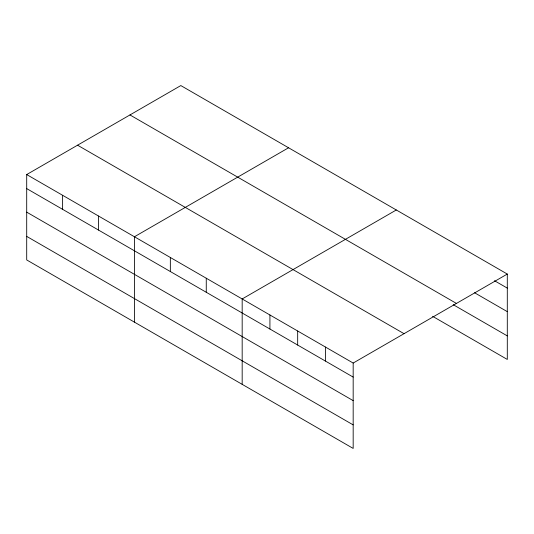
<?xml version="1.0" encoding="UTF-8"?>
<svg xmlns="http://www.w3.org/2000/svg" width="534" height="534" viewBox="0 0 534 534"><rect width="100%" height="100%" fill="white"/><g stroke="black" fill="none" stroke-linecap="round" stroke-linejoin="round"><path stroke-width="0.8" d="M26.7 174.558L353.174 363.047L353.174 448.426L26.7 259.938L26.7 174.558L180.826 85.573L507.3 274.062L507.3 359.442L432.587 316.308M288.56 147.778L134.435 236.762L134.435 322.135M396.301 209.982L242.176 298.96L242.176 384.34M353.174 363.047L507.3 274.062M494.491 280.717L507.3 288.113M474.566 292.752L507.3 311.649M129.962 114.943L456.436 303.432M453.219 304.68L507.3 335.899M77.564 145.195L404.038 333.683M26.7 188.602L353.174 377.091M26.7 212.145L353.174 400.634M26.7 236.395L353.174 424.884M325.426 347.027L325.426 361.071M297.672 331.007L297.672 345.051M269.924 314.987L269.924 329.031M206.264 278.227L206.264 292.272M170.346 257.495L170.346 271.539M98.523 216.03L98.523 230.074M62.611 195.29L62.611 209.335"/></g></svg>
